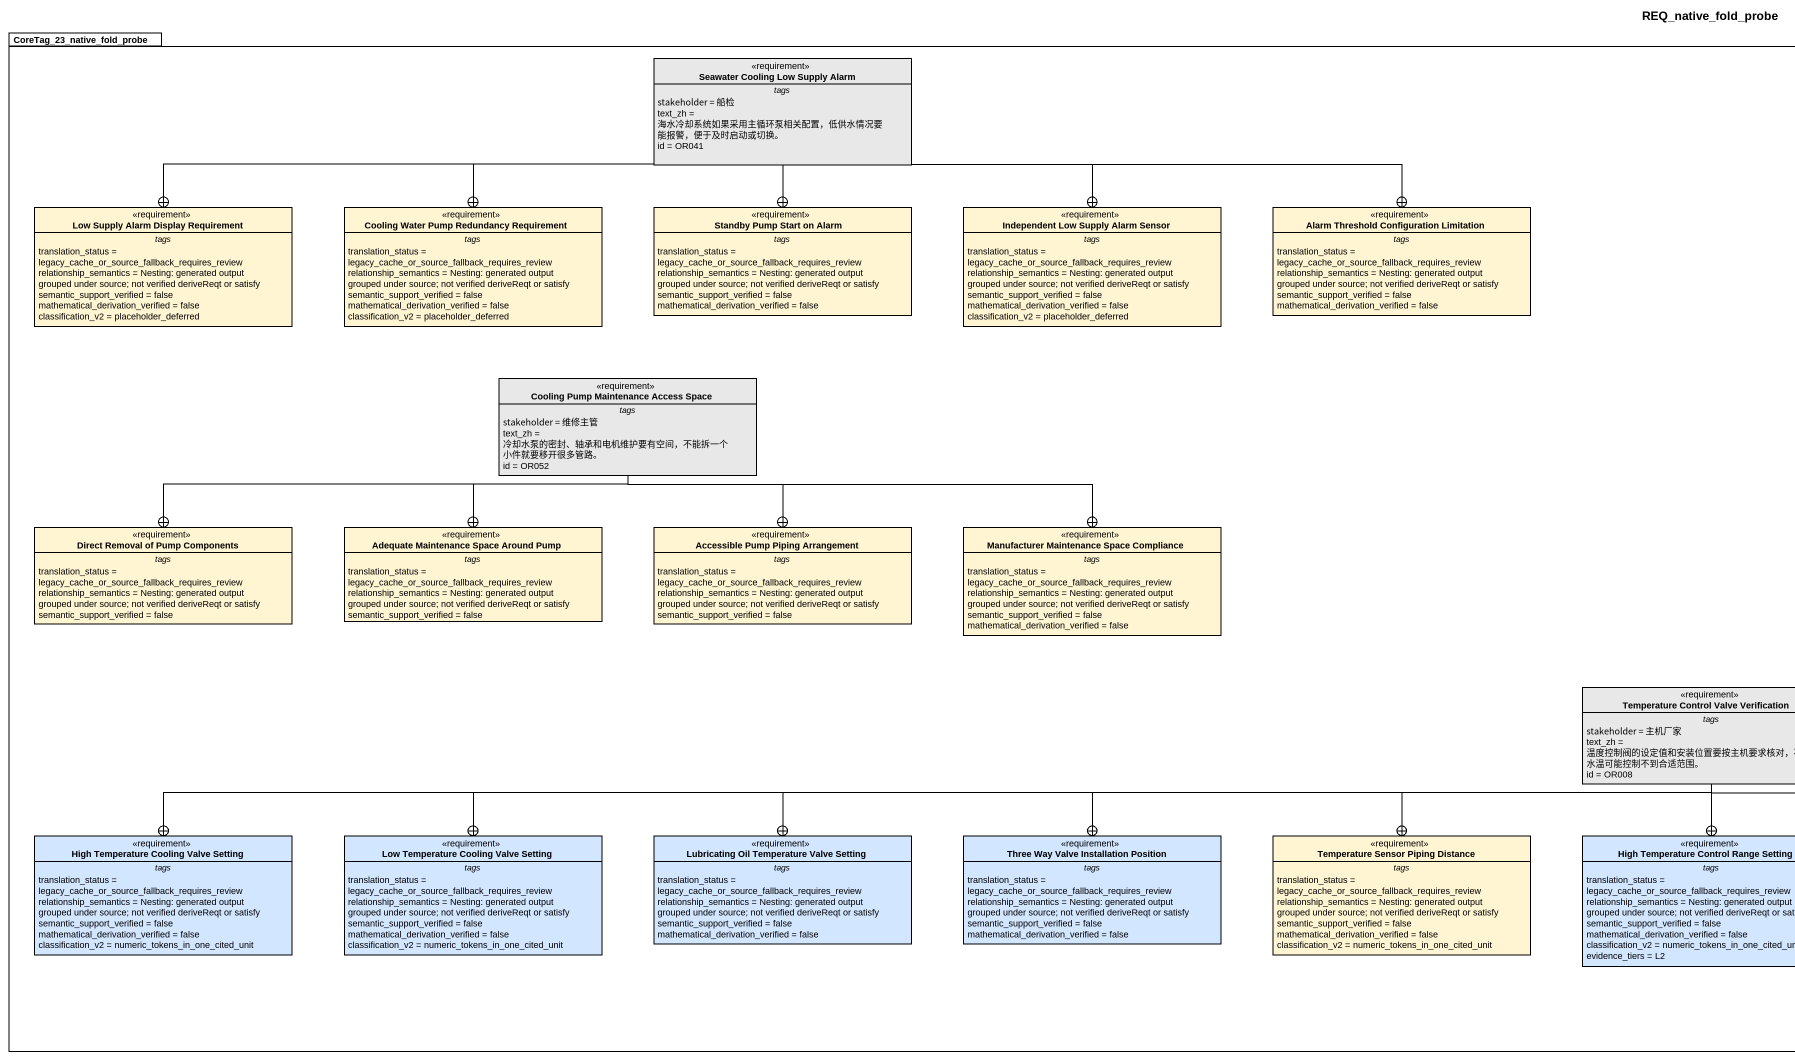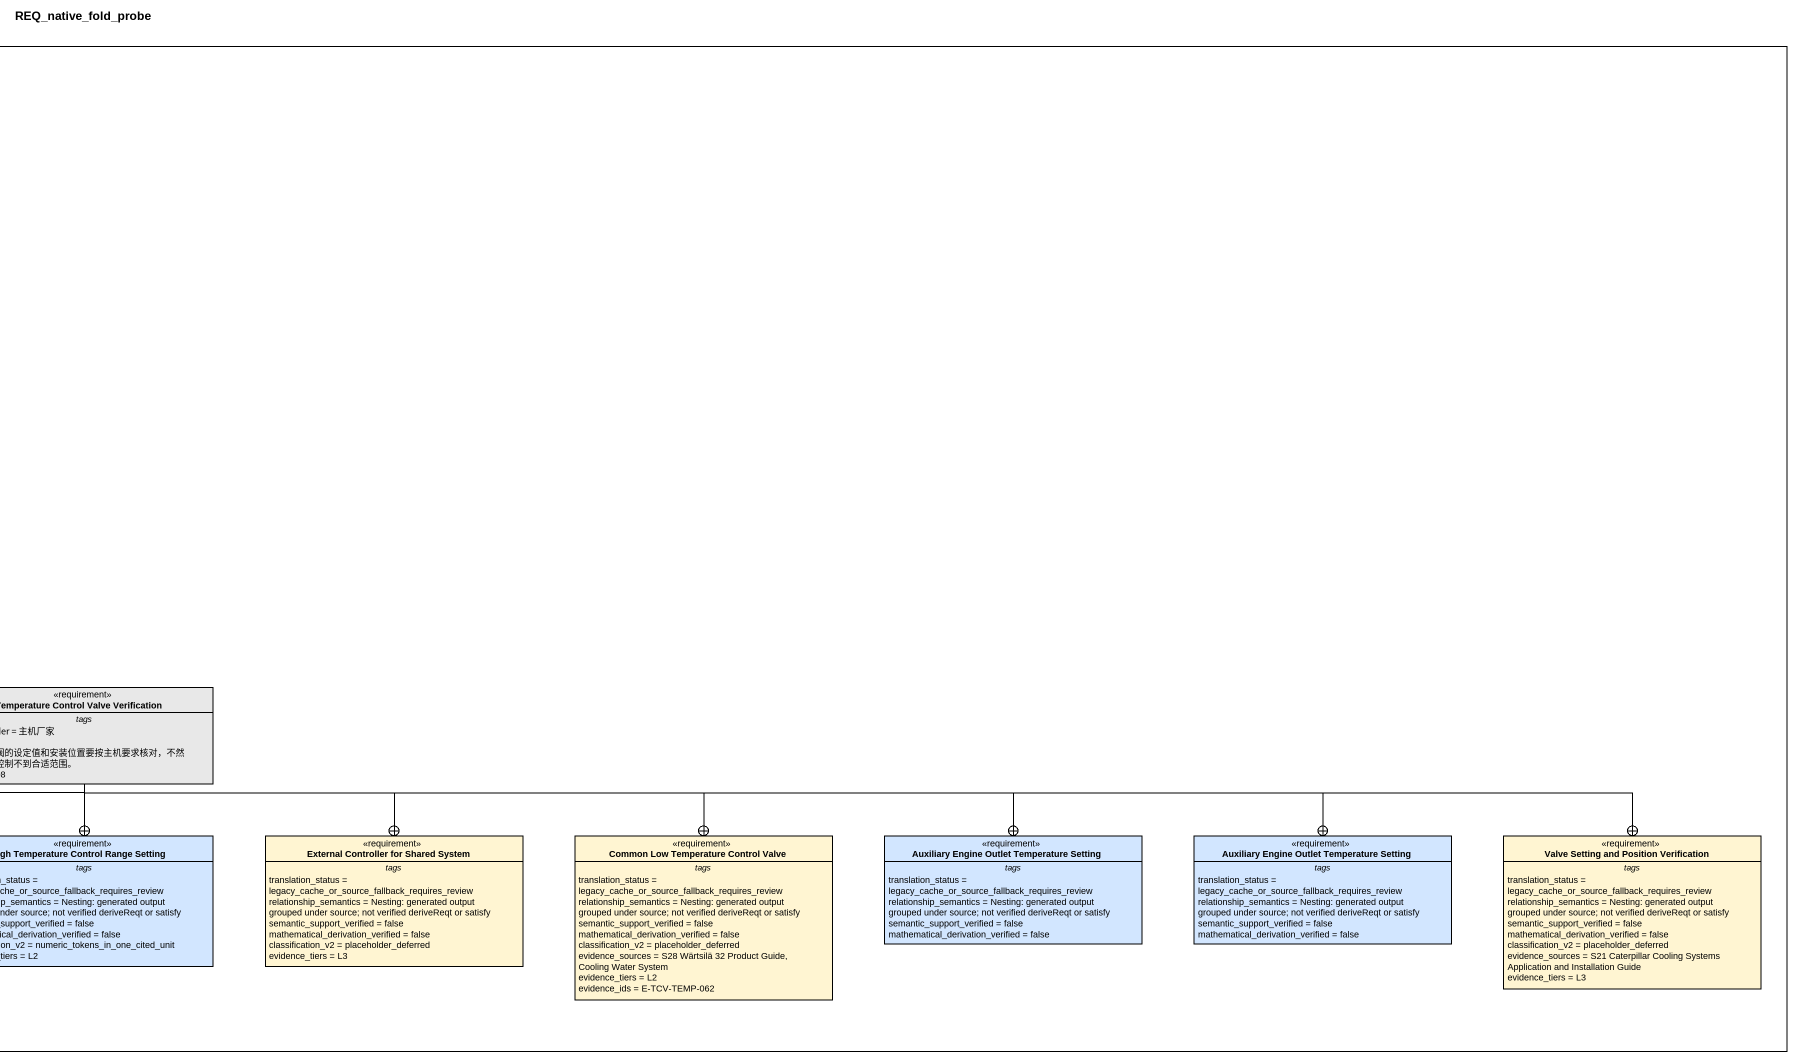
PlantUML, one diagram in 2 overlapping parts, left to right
@startuml
title REQ_native_fold_probe
hide circle
hide empty members
package CoreTag_23_native_fold_probe {
  class "Seawater Cooling Low Supply Alarm" as Seawater_Cooling_Low_Supply <<requirement>> #E8E8E8 {
    -- tags --
    stakeholder = 船检
    text_zh = 海水冷却系统如果采用主循环泵相关配置，低供水情况要能报警，便于及时启动或切换。
    id = OR041
  }
  class "Low Supply Alarm Display Requirement" as Low_Supply_Alarm_Display <<requirement>> #FFF5D2 {
    -- tags --
    translation_status = legacy_cache_or_source_fallback_requires_review
    relationship_semantics = Nesting: generated output grouped under source; not verified deriveReqt or satisfy
    semantic_support_verified = false
    mathematical_derivation_verified = false
    classification_v2 = placeholder_deferred
  }
  class "Cooling Water Pump Redundancy Requirement" as Cooling_Water_Pump <<requirement>> #FFF5D2 {
    -- tags --
    translation_status = legacy_cache_or_source_fallback_requires_review
    relationship_semantics = Nesting: generated output grouped under source; not verified deriveReqt or satisfy
    semantic_support_verified = false
    mathematical_derivation_verified = false
    classification_v2 = placeholder_deferred
  }
  class "Standby Pump Start on Alarm" as Standby_Pump_Start_on_Alarm <<requirement>> #FFF5D2 {
    -- tags --
    translation_status = legacy_cache_or_source_fallback_requires_review
    relationship_semantics = Nesting: generated output grouped under source; not verified deriveReqt or satisfy
    semantic_support_verified = false
    mathematical_derivation_verified = false
  }
  class "Independent Low Supply Alarm Sensor" as Independent_Low_Supply <<requirement>> #FFF5D2 {
    -- tags --
    translation_status = legacy_cache_or_source_fallback_requires_review
    relationship_semantics = Nesting: generated output grouped under source; not verified deriveReqt or satisfy
    semantic_support_verified = false
    mathematical_derivation_verified = false
    classification_v2 = placeholder_deferred
  }
  class "Alarm Threshold Configuration Limitation" as Alarm_Threshold <<requirement>> #FFF5D2 {
    -- tags --
    translation_status = legacy_cache_or_source_fallback_requires_review
    relationship_semantics = Nesting: generated output grouped under source; not verified deriveReqt or satisfy
    semantic_support_verified = false
    mathematical_derivation_verified = false
  }
  class "Cooling Pump Maintenance Access Space" as Cooling_Pump_Maintenance <<requirement>> #E8E8E8 {
    -- tags --
    stakeholder = 维修主管
    text_zh = 冷却水泵的密封、轴承和电机维护要有空间，不能拆一个小件就要移开很多管路。
    id = OR052
  }
  class "Direct Removal of Pump Components" as Direct_Removal_of_Pump <<requirement>> #FFF5D2 {
    -- tags --
    translation_status = legacy_cache_or_source_fallback_requires_review
    relationship_semantics = Nesting: generated output grouped under source; not verified deriveReqt or satisfy
    semantic_support_verified = false
  }
  class "Adequate Maintenance Space Around Pump" as Adequate_Maintenance_Space <<requirement>> #FFF5D2 {
    -- tags --
    translation_status = legacy_cache_or_source_fallback_requires_review
    relationship_semantics = Nesting: generated output grouped under source; not verified deriveReqt or satisfy
    semantic_support_verified = false
  }
  class "Accessible Pump Piping Arrangement" as Accessible_Pump_Piping <<requirement>> #FFF5D2 {
    -- tags --
    translation_status = legacy_cache_or_source_fallback_requires_review
    relationship_semantics = Nesting: generated output grouped under source; not verified deriveReqt or satisfy
    semantic_support_verified = false
  }
  class "Manufacturer Maintenance Space Compliance" as Manufacturer_Maintenance <<requirement>> #FFF5D2 {
    -- tags --
    translation_status = legacy_cache_or_source_fallback_requires_review
    relationship_semantics = Nesting: generated output grouped under source; not verified deriveReqt or satisfy
    semantic_support_verified = false
    mathematical_derivation_verified = false
  }
  class "Temperature Control Valve Verification" as Temperature_Control_Valve <<requirement>> #E8E8E8 {
    -- tags --
    stakeholder = 主机厂家
    text_zh = 温度控制阀的设定值和安装位置要按主机要求核对，不然水温可能控制不到合适范围。
    id = OR008
  }
  class "High Temperature Cooling Valve Setting" as High_Temperature_Cooling <<requirement>> #D2E6FF {
    -- tags --
    translation_status = legacy_cache_or_source_fallback_requires_review
    relationship_semantics = Nesting: generated output grouped under source; not verified deriveReqt or satisfy
    semantic_support_verified = false
    mathematical_derivation_verified = false
    classification_v2 = numeric_tokens_in_one_cited_unit
  }
  class "Low Temperature Cooling Valve Setting" as Low_Temperature_Cooling <<requirement>> #D2E6FF {
    -- tags --
    translation_status = legacy_cache_or_source_fallback_requires_review
    relationship_semantics = Nesting: generated output grouped under source; not verified deriveReqt or satisfy
    semantic_support_verified = false
    mathematical_derivation_verified = false
    classification_v2 = numeric_tokens_in_one_cited_unit
  }
  class "Lubricating Oil Temperature Valve Setting" as Lubricating_Oil_Temperature <<requirement>> #D2E6FF {
    -- tags --
    translation_status = legacy_cache_or_source_fallback_requires_review
    relationship_semantics = Nesting: generated output grouped under source; not verified deriveReqt or satisfy
    semantic_support_verified = false
    mathematical_derivation_verified = false
  }
  class "Three Way Valve Installation Position" as Three_Way_Valve <<requirement>> #D2E6FF {
    -- tags --
    translation_status = legacy_cache_or_source_fallback_requires_review
    relationship_semantics = Nesting: generated output grouped under source; not verified deriveReqt or satisfy
    semantic_support_verified = false
    mathematical_derivation_verified = false
  }
  class "Temperature Sensor Piping Distance" as Temperature_Sensor_Piping <<requirement>> #FFF5D2 {
    -- tags --
    translation_status = legacy_cache_or_source_fallback_requires_review
    relationship_semantics = Nesting: generated output grouped under source; not verified deriveReqt or satisfy
    semantic_support_verified = false
    mathematical_derivation_verified = false
    classification_v2 = numeric_tokens_in_one_cited_unit
  }
  class "High Temperature Control Range Setting" as High_Temperature_Control <<requirement>> #D2E6FF {
    -- tags --
    translation_status = legacy_cache_or_source_fallback_requires_review
    relationship_semantics = Nesting: generated output grouped under source; not verified deriveReqt or satisfy
    semantic_support_verified = false
    mathematical_derivation_verified = false
    classification_v2 = numeric_tokens_in_one_cited_unit
    evidence_tiers = L2
  }
  class "External Controller for Shared System" as External_Controller_for <<requirement>> #FFF5D2 {
    -- tags --
    translation_status = legacy_cache_or_source_fallback_requires_review
    relationship_semantics = Nesting: generated output grouped under source; not verified deriveReqt or satisfy
    semantic_support_verified = false
    mathematical_derivation_verified = false
    classification_v2 = placeholder_deferred
    evidence_tiers = L3
  }
  class "Common Low Temperature Control Valve" as Common_Low_Temperature <<requirement>> #FFF5D2 {
    -- tags --
    translation_status = legacy_cache_or_source_fallback_requires_review
    relationship_semantics = Nesting: generated output grouped under source; not verified deriveReqt or satisfy
    semantic_support_verified = false
    mathematical_derivation_verified = false
    classification_v2 = placeholder_deferred
    evidence_sources = S28 Wärtsilä 32 Product Guide, Cooling Water System
    evidence_tiers = L2
    evidence_ids = E-TCV-TEMP-062
  }
  class "Auxiliary Engine Outlet Temperature Setting" as Auxiliary_Engine_Outlet <<requirement>> #D2E6FF {
    -- tags --
    translation_status = legacy_cache_or_source_fallback_requires_review
    relationship_semantics = Nesting: generated output grouped under source; not verified deriveReqt or satisfy
    semantic_support_verified = false
    mathematical_derivation_verified = false
  }
  class "Auxiliary Engine Outlet Temperature Setting" as Auxiliary_Engine_Outlet_2 <<requirement>> #D2E6FF {
    -- tags --
    translation_status = legacy_cache_or_source_fallback_requires_review
    relationship_semantics = Nesting: generated output grouped under source; not verified deriveReqt or satisfy
    semantic_support_verified = false
    mathematical_derivation_verified = false
  }
  class "Valve Setting and Position Verification" as Valve_Setting_and_Position <<requirement>> #FFF5D2 {
    -- tags --
    translation_status = legacy_cache_or_source_fallback_requires_review
    relationship_semantics = Nesting: generated output grouped under source; not verified deriveReqt or satisfy
    semantic_support_verified = false
    mathematical_derivation_verified = false
    classification_v2 = placeholder_deferred
    evidence_sources = S21 Caterpillar Cooling Systems Application and Installation Guide
    evidence_tiers = L3
  }
}
Seawater_Cooling_Low_Supply -left-+ Low_Supply_Alarm_Display
Seawater_Cooling_Low_Supply -left-+ Cooling_Water_Pump
Seawater_Cooling_Low_Supply --+ Standby_Pump_Start_on_Alarm
Seawater_Cooling_Low_Supply -right-+ Independent_Low_Supply
Seawater_Cooling_Low_Supply -right-+ Alarm_Threshold
Cooling_Pump_Maintenance -left-+ Direct_Removal_of_Pump
Cooling_Pump_Maintenance --+ Adequate_Maintenance_Space
Cooling_Pump_Maintenance --+ Accessible_Pump_Piping
Cooling_Pump_Maintenance -right-+ Manufacturer_Maintenance
Temperature_Control_Valve -left-+ High_Temperature_Cooling
Temperature_Control_Valve -left-+ Low_Temperature_Cooling
Temperature_Control_Valve -left-+ Lubricating_Oil_Temperature
Temperature_Control_Valve -left-+ Three_Way_Valve
Temperature_Control_Valve -left-+ Temperature_Sensor_Piping
Temperature_Control_Valve --+ High_Temperature_Control
Temperature_Control_Valve -right-+ External_Controller_for
Temperature_Control_Valve -right-+ Common_Low_Temperature
Temperature_Control_Valve -right-+ Auxiliary_Engine_Outlet
Temperature_Control_Valve -right-+ Auxiliary_Engine_Outlet_2
Temperature_Control_Valve -right-+ Valve_Setting_and_Position
@enduml
